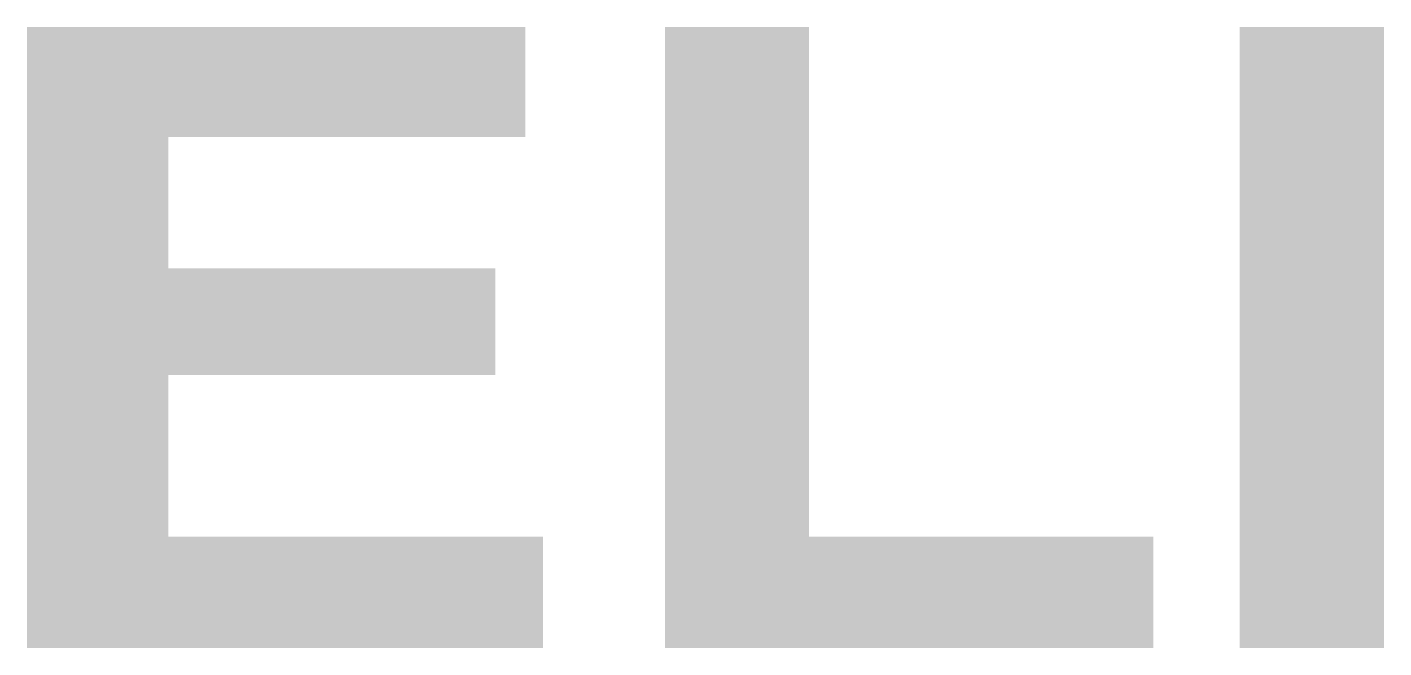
# Model space of a CAD drawing. Header units: millimetres. Extents: x 28 to 2369, y -329 to 1679.
# Drawn here: x 1303.759 to 1305.859, y -328.556 to -327.594 of the extents above; entities that cross this region are included whole.
import ezdxf

# ---------------------------------------------------------------- set-up
doc = ezdxf.new("R2010")
doc.units = ezdxf.units.MM
doc.layers.add('1LINE', color=7, linetype='CONTINUOUS')

msp = doc.modelspace()

# ---------------------------------------------------------------- hatches: boundary and pattern name
at = {"layer": '1LINE'}
h = msp.add_hatch(color=2, dxfattribs=at)
h.dxf.hatch_style = 2
edge = h.paths.add_edge_path()
edge.add_spline(control_points=[(1304.5298, -327.7648), (1304.5298, -327.7648), (1303.9777, -327.7648), (1303.9777, -327.7648), (1303.9777, -327.7648), (1303.9777, -327.968), (1303.9777, -327.968), (1303.9777, -327.968), (1304.4834, -327.968), (1304.4834, -327.968), (1304.4834, -327.968), (1304.4834, -328.1331), (1304.4834, -328.1331), (1304.4834, -328.1331), (1303.9777, -328.1331), (1303.9777, -328.1331), (1303.9777, -328.1331), (1303.9777, -328.3835), (1303.9777, -328.3835), (1303.9777, -328.3835), (1304.5575, -328.3835), (1304.5575, -328.3835), (1304.5575, -328.3835), (1304.5575, -328.5559), (1304.5575, -328.5559), (1304.5575, -328.5559), (1303.7589, -328.5559), (1303.7589, -328.5559), (1303.7589, -328.5559), (1303.7589, -327.5945), (1303.7589, -327.5945), (1303.7589, -327.5945), (1304.5298, -327.5945), (1304.5298, -327.5945), (1304.5298, -327.5945), (1304.5298, -327.7648), (1304.5298, -327.7648)], knot_values=[0, 0, 0, 0, 1, 1, 1, 2, 2, 2, 3, 3, 3, 4, 4, 4, 5, 5, 5, 6, 6, 6, 7, 7, 7, 8, 8, 8, 9, 9, 9, 10, 10, 10, 11, 11, 11, 12, 12, 12, 12], degree=3, periodic=0)
h = msp.add_hatch(color=2, dxfattribs=at)
h.dxf.hatch_style = 2
edge = h.paths.add_edge_path()
edge.add_spline(control_points=[(1304.7461, -327.5945), (1304.7461, -327.5945), (1304.9689, -327.5945), (1304.9689, -327.5945), (1304.9689, -327.5945), (1304.9689, -328.3835), (1304.9689, -328.3835), (1304.9689, -328.3835), (1305.5019, -328.3835), (1305.5019, -328.3835), (1305.5019, -328.3835), (1305.5019, -328.5559), (1305.5019, -328.5559), (1305.5019, -328.5559), (1304.7461, -328.5559), (1304.7461, -328.5559), (1304.7461, -328.5559), (1304.7461, -327.5945), (1304.7461, -327.5945)], knot_values=[0, 0, 0, 0, 1, 1, 1, 2, 2, 2, 3, 3, 3, 4, 4, 4, 5, 5, 5, 6, 6, 6, 6], degree=3, periodic=0)
h = msp.add_hatch(color=2, dxfattribs=at)
h.dxf.hatch_style = 2
edge = h.paths.add_edge_path()
edge.add_spline(control_points=[(1305.8586, -328.5559), (1305.8586, -328.5559), (1305.6355, -328.5559), (1305.6355, -328.5559), (1305.6355, -328.5559), (1305.6355, -327.5945), (1305.6355, -327.5945), (1305.6355, -327.5945), (1305.8586, -327.5945), (1305.8586, -327.5945), (1305.8586, -327.5945), (1305.8586, -328.5559), (1305.8586, -328.5559)], knot_values=[0, 0, 0, 0, 1, 1, 1, 2, 2, 2, 3, 3, 3, 4, 4, 4, 4], degree=3, periodic=0)

doc.saveas('drawing.dxf')
